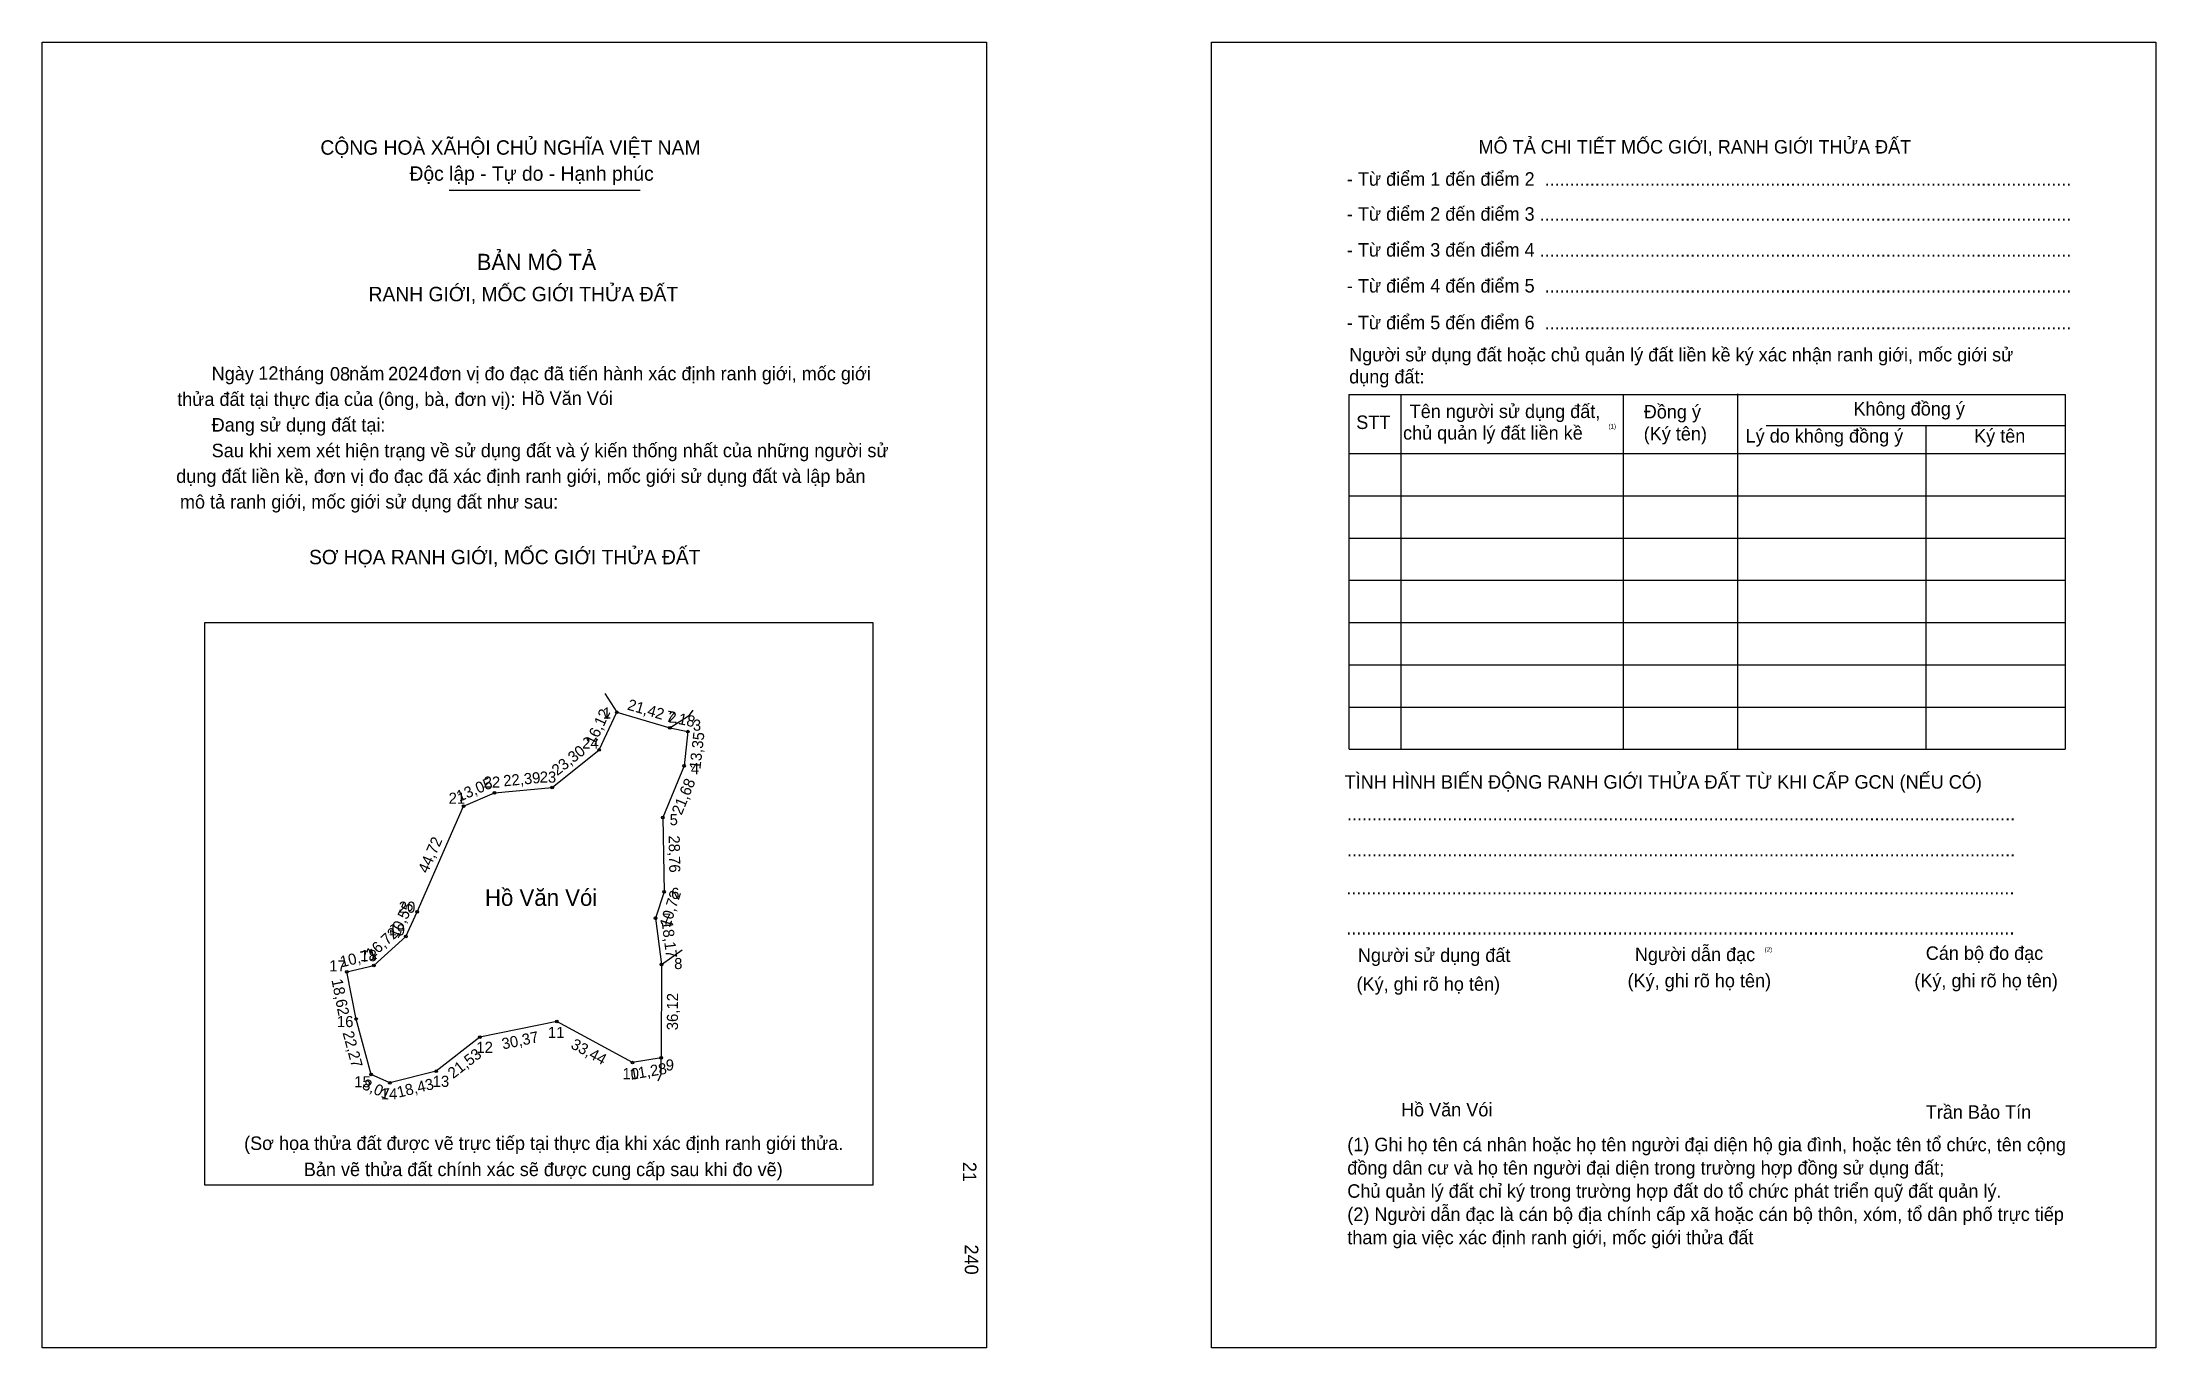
# Model space of a CAD drawing. Extents: x 547750 to 548569, y 1825257 to 1825763.
import ezdxf

# ---------------------------------------------------------------- set-up
doc = ezdxf.new("R2010")
doc.units = 0
for name, color, linetype in [('bmtKhungInTrang1', 7, 'Continuous'), ('bmtKhungInTrang2', 7, 'Continuous'), ('bmtNoiDung', 7, 'Continuous'), ('bmtTemplate', 7, 'Continuous'), ('CanhThua', 7, 'Continuous'), ('ChieuDaiCanhThua', 7, 'Continuous'), ('MocDinhThua', 7, 'Continuous'), ('RauThua', 7, 'Continuous'), ('SoHieuDinhThua', 7, 'Continuous'), ('TenChuSuDung', 7, 'Continuous')]:
    doc.layers.add(name, color=color, linetype=linetype)

msp = doc.modelspace()

# ---------------------------------------------------------------- linework, layer by layer
at = {"layer": 'bmtKhungInTrang1'}
msp.add_lwpolyline([(547749.94, 1825763.08), (548115.83, 1825763.08), (548115.83, 1825257.01), (547749.94, 1825257.01)], close=True, dxfattribs=at)
at = {"layer": 'bmtKhungInTrang2'}
msp.add_lwpolyline([(548203.08, 1825763.08), (548568.97, 1825763.08), (548568.97, 1825257.01), (548203.08, 1825257.01)], close=True, dxfattribs=at)
at = {"layer": 'bmtTemplate'}
for p, q in [((547907.61, 1825705.72), (547981.6, 1825705.72)), ((548276.48, 1825626.58), (548276.48, 1825489)), ((548362.56, 1825626.58), (548362.56, 1825489)), ((548406.84, 1825626.74), (548406.84, 1825489)), ((548533.94, 1825626.58), (548533.94, 1825489)), ((548418.07, 1825614.46), (548533.94, 1825614.46)), ((548256.42, 1825603.65), (548533.94, 1825603.65)), ((548256.42, 1825587.27), (548533.94, 1825587.27)), ((548256.42, 1825570.89), (548533.94, 1825570.89)), ((548256.42, 1825554.52), (548533.94, 1825554.52)), ((548256.42, 1825538.14), (548533.94, 1825538.14)), ((548256.42, 1825521.76), (548533.94, 1825521.76)), ((548256.42, 1825505.38), (548533.94, 1825505.38)), ((548256.42, 1825489), (548533.94, 1825489))]:
    msp.add_line(p, q, dxfattribs=at)
for points in [[(548256.24, 1825626.58), (548533.94, 1825626.58)], [(548256.24, 1825626.58), (548256.24, 1825489)], [(548479.93, 1825614.3), (548479.93, 1825489)]]:
    msp.add_lwpolyline(points, dxfattribs=at)
msp.add_lwpolyline([(547812.89, 1825320.03), (547812.89, 1825538.12), (548071.79, 1825538.12), (548071.79, 1825320.03)], close=True, dxfattribs=at)
at = {"layer": 'CanhThua'}
for p, q in [((547965.75, 1825488.73), (547972.56, 1825503.34)), ((547972.56, 1825503.34), (547993.1, 1825497.28)), ((547993.1, 1825497.28), (548000.13, 1825495.83)), ((548000.13, 1825495.83), (547998.64, 1825482.56)), ((547947.52, 1825474.22), (547965.75, 1825488.73)), ((547998.64, 1825482.56), (547990.37, 1825462.52)), ((547925.23, 1825472.1), (547947.52, 1825474.22)), ((547895.23, 1825426.02), (547913.24, 1825466.95)), ((547913.24, 1825466.95), (547925.23, 1825472.1)), ((547990.37, 1825462.52), (547990.9, 1825433.76)), ((547990.9, 1825433.76), (547987.61, 1825423.56)), ((547890.79, 1825416.45), (547895.23, 1825426.02)), ((547878.41, 1825405.21), (547890.79, 1825416.45)), ((547987.61, 1825423.56), (547989.9, 1825405.54)), ((547867.99, 1825402.72), (547878.41, 1825405.21)), ((547871.54, 1825384.43), (547867.99, 1825402.72)), ((547989.9, 1825405.54), (547989.79, 1825369.42)), ((547877.34, 1825362.94), (547871.54, 1825384.43)), ((547949.3, 1825383.49), (547919.55, 1825377.38)), ((547978.68, 1825367.52), (547949.3, 1825383.49)), ((547919.55, 1825377.38), (547902.56, 1825364.16)), ((547989.79, 1825369.42), (547978.68, 1825367.52)), ((547884.68, 1825359.73), (547877.34, 1825362.94)), ((547902.56, 1825364.16), (547884.68, 1825359.73))]:
    msp.add_line(p, q, dxfattribs=at)
at = {"layer": 'MocDinhThua'}
for centre in [(547972.56, 1825503.34), (547993.1, 1825497.28), (548000.13, 1825495.83), (547965.75, 1825488.73), (547998.64, 1825482.56), (547947.52, 1825474.22), (547913.24, 1825466.95), (547925.23, 1825472.1), (547990.37, 1825462.52), (547990.9, 1825433.76), (547895.23, 1825426.02), (547890.79, 1825416.45), (547987.61, 1825423.56), (547867.99, 1825402.72), (547878.41, 1825405.21), (547989.9, 1825405.54), (547871.54, 1825384.43), (547949.3, 1825383.49), (547919.55, 1825377.38), (547978.68, 1825367.52), (547989.79, 1825369.42), (547877.34, 1825362.94), (547884.68, 1825359.73), (547902.56, 1825364.16)]:
    msp.add_circle(centre, 0.517, dxfattribs=at)
at = {"layer": 'RauThua'}
for p, q in [((547967.92, 1825510.58), (547972.56, 1825503.34)), ((547967.92, 1825510.58), (547972.56, 1825503.34)), ((547993.1, 1825497.28), (548000.82, 1825502.23)), ((548000.82, 1825502.23), (548002.22, 1825504.16)), ((547989.9, 1825405.54), (547997.86, 1825411.29)), ((547989.77, 1825363.11), (547989.79, 1825369.42)), ((547988.57, 1825360.46), (547989.77, 1825363.11))]:
    msp.add_line(p, q, dxfattribs=at)

# ---------------------------------------------------------------- texts
at = {"layer": 'bmtNoiDung'}
for s, p in [('12', (547833.67, 1825632.22)), ('08', (547861.43, 1825631.93)), ('2024', (547883.95, 1825632.04)), ('Hồ Văn Vói', (547935.67, 1825622.48)), ('Hồ Văn Vói', (548276.5, 1825346.7))]:
    msp.add_text(s, height=5.235, dxfattribs=at).set_placement(p)
for s, p in [('21', (548106.72, 1825329.04)), ('240', (548107.46, 1825297.01))]:
    msp.add_text(s, height=5.235, rotation=270, dxfattribs=at).set_placement(p)
at = {"layer": 'bmtTemplate'}
for s, height, p in [('CỘNG HOÀ XÃHỘI CHỦ NGHĨA VIỆT NAM', 5.5843, (547857.72, 1825719.49)), ('MÔ TẢ CHI TIẾT MỐC GIỚI, RANH GIỚI THỬA ĐẤT', 5.2332, (548306.54, 1825719.94)), ('Độc lập - Tự do - Hạnh phúc', 5.5843, (547892.25, 1825709.4)), ('- Từ điểm 1 đến điểm 2  .........................................................................................................', 5.23325, (548255.53, 1825707.46)), ('- Từ điểm 2 đến điểm 3 ..........................................................................................................', 5.23325, (548255.53, 1825693.9)), ('BẢN MÔ TẢ', 6.282, (547918.39, 1825674.78)), ('- Từ điểm 3 đến điểm 4 ..........................................................................................................', 5.23325, (548255.53, 1825679.98)), ('- Từ điểm 4 đến điểm 5  .........................................................................................................', 5.23325, (548255.53, 1825666.06)), ('RANH GIỚI, MỐC GIỚI THỬA ĐẤT', 5.5843, (547876.39, 1825662.67)), ('- Từ điểm 5 đến điểm 6  .........................................................................................................', 5.23325, (548255.53, 1825651.81)), ('Ngày     tháng     năm         đơn vị đo đạc đã tiến hành xác định ranh giới, mốc giới ', 5.2352, (547815.59, 1825632.04)), ('Người sử dụng đất hoặc chủ quản lý đất liền kề ký xác nhận ranh giới, mốc giới sử', 5.2332, (548256.42, 1825639.36)), ('dụng đất:', 5.233, (548256.42, 1825630.84)), ('thửa đất tại thực địa của (ông, bà, đơn vị):', 5.2352, (547802.24, 1825622.1)), ('Tên người sử dụng đất,', 5.2332, (548279.86, 1825617.41)), ('Đồng ý', 5.233, (548370.56, 1825617.25)), ('Không đồng ý', 5.2332, (548451.83, 1825618.39)), ('Đang sử dụng đất tại:', 5.2352, (547815.59, 1825612.16)), ('STT', 5.233, (548259.15, 1825613.15)), ('chủ quản lý đất liền kề', 5.2332, (548277.29, 1825609.04)), ('(1)', 1.745, (548356.89, 1825613.34)), ('(Ký tên)', 5.233, (548370.56, 1825608.73)), ('Lý do không đồng ý', 5.2332, (548410.04, 1825607.91)), ('Ký tên', 5.233, (548498.6, 1825607.91)), ('Sau khi xem xét hiện trạng về sử dụng đất và ý kiến thống nhất của những người sử ', 5.2352, (547815.59, 1825602.22)), ('dụng đất liền kề, đơn vị đo đạc đã xác định ranh giới, mốc giới sử dụng đất và lập bản', 5.2352, (547801.85, 1825592.27)), ('mô tả ranh giới, mốc giới sử dụng đất như sau:', 5.2352, (547803.29, 1825582.33)), ('SƠ HỌA RANH GIỚI, MỐC GIỚI THỬA ĐẤT', 5.5843, (547853.31, 1825560.73)), ('TÌNH HÌNH BIẾN ĐỘNG RANH GIỚI THỬA ĐẤT TỪ KHI CẤP GCN (NẾU CÓ)', 5.2332, (548254.65, 1825473.73)), ('.....................................................................................................................................', 5.24109, (548255.53, 1825461.41)), ('.....................................................................................................................................', 5.24109, (548255.53, 1825447.49)), ('.....................................................................................................................................', 5.24109, (548255.26, 1825432.75)), ('.....................................................................................................................................', 5.24109, (548255.26, 1825417.19)), ('Người sử dụng đất', 5.2332, (548259.8, 1825406.55)), ('Người dẫn đạc', 5.2332, (548367.13, 1825406.88)), ('(2)', 1.745, (548417.39, 1825410.49)), ('Cán bộ đo đạc', 5.2332, (548479.87, 1825407.37)), ('(Ký, ghi rõ họ tên)', 5.2332, (548259.26, 1825395.41)), ('(Ký, ghi rõ họ tên)', 5.2332, (548364.29, 1825396.72)), ('(Ký, ghi rõ họ tên)', 5.2332, (548475.43, 1825396.72)), ('Trần Bảo Tín', 5.2332, (548479.87, 1825345.75)), ('(Sơ họa thửa đất được vẽ trực tiếp tại thực địa khi xác định ranh giới thửa.', 5.2352, (547828.16, 1825333.67)), ('(1) Ghi họ tên cá nhân hoặc họ tên người đại diện hộ gia đình, hoặc tên tổ chức, tên cộng', 5.2332, (548255.68, 1825333.16)), ('Bản vẽ thửa đất chính xác sẽ được cung cấp sau khi đo vẽ)', 5.2352, (547851.3, 1825323.54)), ('đồng dân cư và họ tên người đại diện trong trường hợp đồng sử dụng đất;', 5.2332, (548255.68, 1825324.15)), ('Chủ quản lý đất chỉ ký trong trường hợp đất do tổ chức phát triển quỹ đất quản lý.', 5.2332, (548255.68, 1825315.14)), ('(2) Người dẫn đạc là cán bộ địa chính cấp xã hoặc cán bộ thôn, xóm, tổ dân phố trực tiếp', 5.2332, (548255.68, 1825306.14)), ('tham gia việc xác định ranh giới, mốc giới thửa đất', 5.2332, (548255.68, 1825297.13))]:
    msp.add_text(s, height=height, dxfattribs=at).set_placement(p)
at = {"layer": 'ChieuDaiCanhThua'}
for s, rotation, p in [('21,42', 343.54675, (547976.37, 1825504.46)), ('16,12', 65.03421, (547964.09, 1825490.26)), ('7,18', 348.35695, (547991.44, 1825499.82)), ('23,30', 38.51771, (547949.51, 1825478.56)), ('13,35', 83.58303, (548004.98, 1825481.1)), ('13,05', 23.23607, (547911.57, 1825468.58)), ('22,39', 5.42699, (547928.8, 1825474.6)), ('21,68', 67.58422, (547997.66, 1825463.23)), ('44,72', 66.25163, (547899.29, 1825440.61)), ('28,76', 271.05604, (547992.66, 1825455.57)), ('10,72', 72.08734, (547993.14, 1825419.66)), ('10,55', 65.09593, (547887.93, 1825415.42)), ('16,72', 42.24856, (547877.69, 1825407.46)), ('18,17', 277.25564, (547989.96, 1825422.16)), ('10,71', 13.44477, (547865.91, 1825404.43)), ('18,62', 280.98534, (547862.01, 1825399.58)), ('36,12', 89.82711, (547996.29, 1825380.08)), ('22,27', 285.10481, (547866.27, 1825379.14)), ('30,37', 11.61407, (547928.48, 1825372.61)), ('33,44', 331.46818, (547954.41, 1825373.35)), ('21,53', 37.88035, (547909.19, 1825361.13)), ('11,28', 9.66448, (547978.02, 1825360.85)), ('8,01', 336.35792, (547873.56, 1825357.53)), ('18,43', 13.93218, (547888, 1825353.89))]:
    msp.add_text(s, height=4.311, rotation=rotation, dxfattribs=at).set_placement(p)
at = {"layer": 'SoHieuDinhThua'}
for s, height, p in [('1', 4.31, (547967.13, 1825500.9)), ('2', 4.31, (547992.63, 1825499.3)), ('3', 4.31, (548002.08, 1825496.2)), ('24', 4.311, (547959.16, 1825489.24)), ('4', 4.31, (548001.29, 1825479.33)), ('22', 4.311, (547920.97, 1825474.12)), ('23', 4.311, (547942.7, 1825476.06)), ('21', 4.311, (547907.41, 1825467.86)), ('5', 4.31, (547993.06, 1825459.56)), ('6', 4.31, (547993.63, 1825430.98)), ('20', 4.311, (547888.1, 1825425.64)), ('7', 4.31, (547990.36, 1825421.01)), ('19', 4.311, (547884.1, 1825416.85)), ('18', 4.311, (547873.18, 1825406.86)), ('8', 4.31, (547994.81, 1825403.78)), ('17', 4.311, (547861.15, 1825402.89)), ('16', 4.311, (547864.13, 1825381.3)), ('12', 4.311, (547918.17, 1825371.31)), ('11', 4.311, (547945.87, 1825377.07)), ('9', 4.31, (547991.54, 1825364.47)), ('15', 4.311, (547870.85, 1825357.97)), ('13', 4.311, (547901.23, 1825358.13)), ('10', 4.311, (547974.77, 1825361.11)), ('14', 4.311, (547881.11, 1825353.27))]:
    msp.add_text(s, height=height, dxfattribs=at).set_placement(p)
at = {"layer": 'TenChuSuDung'}
msp.add_text('Hồ Văn Vói', height=6.433, dxfattribs=at).set_placement((547921.5, 1825428.31))

doc.saveas('drawing.dxf')
